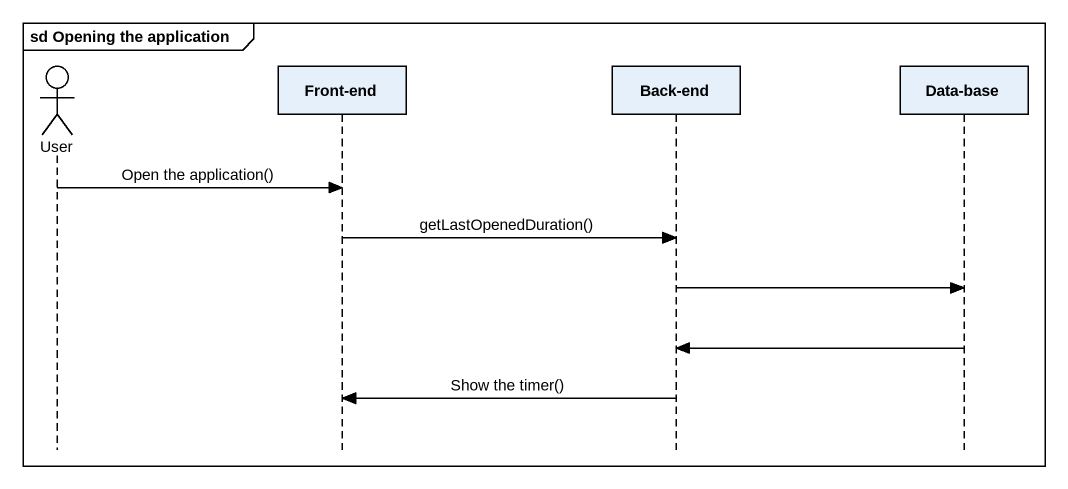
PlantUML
@startuml
mainframe sd Opening the application
hide footbox
actor User
participant "Front-end" as Front_end
participant "Back-end" as Back_end
participant "Data-base" as Data_base

User -> Front_end : Open the application()
Front_end -> Back_end : getLastOpenedDuration()
Back_end -> Data_base
Data_base -> Back_end
Back_end -> Front_end : Show the timer()
@enduml
